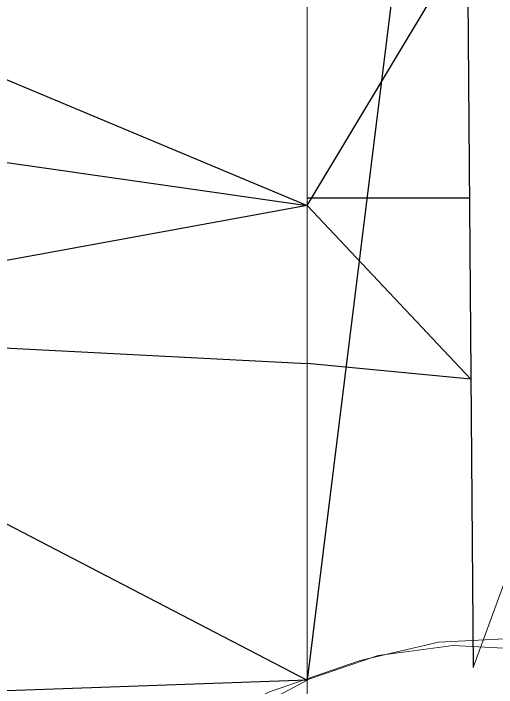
# Model space of a CAD drawing. Header units: millimetres. Extents: x 348 to 2201, y 118 to 1049.
# Drawn here: x 877.44 to 884.03, y 610.16 to 619.37 of the extents above; entities that cross this region are included whole.
import ezdxf

# ---------------------------------------------------------------- set-up
doc = ezdxf.new("R2010")
doc.units = ezdxf.units.MM
doc.layers.add('206_MURO_E_MURO_ARRIMO', color=7, linetype='Continuous', lineweight=18)
doc.layers.add('600_CURVA_MESTRA', color=14, linetype='Continuous', lineweight=18)

msp = doc.modelspace()

# ---------------------------------------------------------------- linework, layer by layer
for p, q in [((883.5787, 627.455), (881.4482, 610.2627)), ((883.6125, 623.2645), (883.716, 610.4349)), ((872.3766, 620.5461), (881.4499, 616.7456)), ((881.4499, 616.7456), (883.6357, 620.3907)), ((872.2597, 618.0686), (881.4499, 616.7456)), ((883.6642, 616.8497), (881.4499, 616.8503)), ((881.4499, 616.7456), (872.2172, 615.06)), ((883.6842, 614.3733), (881.4499, 616.7456)), ((872.2172, 615.06), (881.4482, 610.2627)), ((872.2172, 615.06), (881.4493, 614.5906)), ((883.6842, 614.3733), (881.4493, 614.5906)), ((881.4482, 610.2627), (872.1633, 609.932))]:
    msp.add_line(p, q)
at = {"layer": '206_MURO_E_MURO_ARRIMO'}
msp.add_line((881.4447, 596.5758), (881.4733, 708.4204), dxfattribs=at)
for points in [[(883.716, 610.4349), (886.873, 619.0438), (887.7898, 620.2604), (889.1406, 621.3297), (890.651, 622.1535), (891.9216, 622.5964), (893.3177, 622.7973), (907.7805, 622.1548)], [(864.6982, 531.5539), (866.8541, 545.6864), (869.3685, 562.5628), (870.5364, 584.4555), (870.7024, 586.2997), (871.8721, 590.0458), (878.6501, 608.0635), (879.2403, 608.8334), (880.2626, 609.6288), (881.4844, 610.282), (882.4203, 610.5995), (883.4405, 610.7377), (896.7598, 610.0348)]]:
    msp.add_lwpolyline(points, dxfattribs=at)
at = {"layer": '600_CURVA_MESTRA', "elevation": 725, "flags": 128}
msp.add_lwpolyline([(877.7221, 606.3796), (877.9028, 606.709), (878.3938, 607.6618), (878.9654, 608.672), (879.8546, 609.5687), (880.9332, 610.1015), (882.1731, 610.5303), (883.242, 610.7831), (884.4203, 610.8403), (885.5145, 610.6474), (886.5885, 610.3296), (887.5572, 609.8753), (888.4612, 609.3277), (889.4223, 608.8112), (890.3131, 608.194), (890.9288, 607.3682), (891.5725, 606.5789), (892.7133, 606.2249), (893.9412, 606.2338)], dxfattribs=at)

doc.saveas('drawing.dxf')
